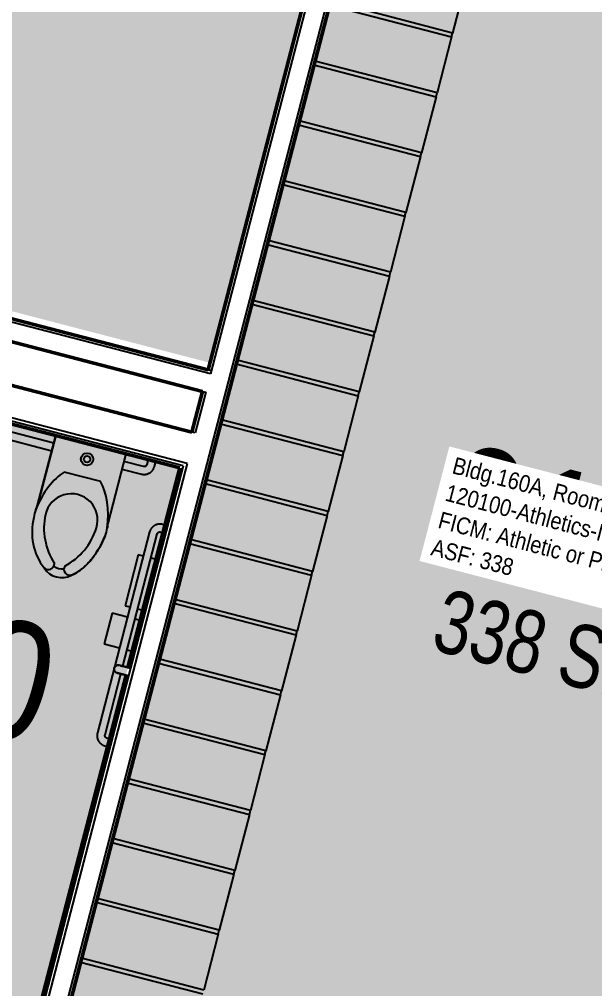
# Model space of a CAD drawing. Header units: inches. Extents: x 69197503 to 69201323, y 27704041 to 27705339.
# Drawn here: x 69200292.9 to 69200402.3, y 27704234.3 to 27704418.6 of the extents above; entities that cross this region are included whole.
import ezdxf
from ezdxf.enums import TextEntityAlignment as Align

# ---------------------------------------------------------------- set-up
doc = ezdxf.new("R2010")
doc.units = ezdxf.units.IN
doc.header["$LTSCALE"] = 100
doc.header["$MEASUREMENT"] = 0
doc.layers.get('0').update_dxf_attribs({"linetype": 'CONTINUOUS'})
for name, color, linetype in [('A-FLOR', 3, 'CONTINUOUS'), ('A-IDEN-RNUM', 7, 'CONTINUOUS'), ('A-IDEN-SNUM', 4, 'CONTINUOUS'), ('A-IDEN-VNUM', 4, 'CONTINUOUS'), ('A-MISC', 3, 'CONTINUOUS'), ('A-WALL', 5, 'CONTINUOUS'), ('AREA-TEXT', 3, 'CONTINUOUS'), ('P-SANR-FIXT', 2, 'CONTINUOUS'), ('Rooms-Category-Color', 7, 'CONTINUOUS'), ('Rooms-College-Color', 7, 'CONTINUOUS'), ('Rooms-Department-Color', 7, 'CONTINUOUS'), ('Rooms-Division-Color', 7, 'CONTINUOUS'), ('Rooms-Information', 7, 'CONTINUOUS')]:
    doc.layers.add(name, color=color, linetype=linetype)
doc.styles.add('AREA', font='arial.ttf', dxfattribs={"width": 0.75, "height": 12})
doc.styles.add('CP_ROOMSNUMBER', font='arial.ttf', dxfattribs={"height": 1})
doc.styles.add('CP_ROOMVNUMBER', font='arial.ttf', dxfattribs={"width": 0.85, "height": 0.075})

# ---------------------------------------------------------------- blocks, each defined once
blk = doc.blocks.new('DLR_GrabBar_WC_Back_GB-1 - DLR_GrabBar_36_-1057604-ar1all Departments')
at = {"color": 0, "linetype": 'ByBlock', "lineweight": -2}
for p, q in [((11.11, 3), (7.25, 3)), ((40.75, 3), (24.89, 3)), ((5.25, 1), (5.25, 0)), ((6.75, 0), (6.75, 1)), ((7.25, 1.5), (11.11, 1.5)), ((24.89, 1.5), (40.75, 1.5)), ((41.25, 1), (41.25, 0)), ((42.75, 0), (42.75, 1))]:
    blk.add_line(p, q, dxfattribs=at)
at = {"color": 0, "linetype": 'ByBlock', "lineweight": -2, "flags": 128}
for points in [[(7.25, 3), (7.17, 3), (7.09, 2.99), (7.01, 2.99), (6.93, 2.97), (6.85, 2.96), (6.77, 2.94), (6.7, 2.92), (6.62, 2.9), (6.55, 2.87), (6.47, 2.84), (6.4, 2.81), (6.33, 2.77), (6.26, 2.74), (6.19, 2.69), (6.12, 2.65), (6.06, 2.6), (5.99, 2.56), (5.93, 2.5), (5.87, 2.45), (5.82, 2.39), (5.76, 2.33), (5.71, 2.27), (5.66, 2.21), (5.61, 2.15), (5.57, 2.08), (5.53, 2.01), (5.49, 1.94), (5.45, 1.87), (5.42, 1.8), (5.39, 1.72), (5.36, 1.65), (5.33, 1.57), (5.31, 1.5), (5.29, 1.42), (5.28, 1.34), (5.27, 1.26), (5.26, 1.18), (5.25, 1.1), (5.25, 1.02), (5.25, 1)], [(42.75, 1), (42.75, 1.08), (42.74, 1.16), (42.74, 1.24), (42.72, 1.32), (42.71, 1.4), (42.69, 1.48), (42.67, 1.55), (42.65, 1.63), (42.62, 1.7), (42.59, 1.78), (42.56, 1.85), (42.52, 1.92), (42.49, 1.99), (42.44, 2.06), (42.4, 2.13), (42.35, 2.19), (42.31, 2.26), (42.25, 2.32), (42.2, 2.38), (42.14, 2.43), (42.08, 2.49), (42.02, 2.54), (41.96, 2.59), (41.9, 2.64), (41.83, 2.68), (41.76, 2.72), (41.69, 2.76), (41.62, 2.8), (41.55, 2.83), (41.47, 2.86), (41.4, 2.89), (41.32, 2.92), (41.25, 2.94), (41.17, 2.96), (41.09, 2.97), (41.01, 2.98), (40.93, 2.99), (40.85, 3), (40.77, 3), (40.75, 3)], [(6.75, 1), (6.75, 1.02), (6.75, 1.04), (6.75, 1.06), (6.76, 1.08), (6.76, 1.1), (6.76, 1.12), (6.77, 1.14), (6.78, 1.16), (6.78, 1.18), (6.79, 1.19), (6.8, 1.21), (6.81, 1.23), (6.82, 1.25), (6.83, 1.27), (6.84, 1.28), (6.85, 1.3), (6.86, 1.31), (6.87, 1.33), (6.89, 1.34), (6.9, 1.36), (6.92, 1.37), (6.93, 1.39), (6.95, 1.4), (6.96, 1.41), (6.98, 1.42), (7, 1.43), (7.01, 1.44), (7.03, 1.45), (7.05, 1.46), (7.07, 1.47), (7.09, 1.47), (7.11, 1.48), (7.13, 1.48), (7.15, 1.49), (7.17, 1.49), (7.18, 1.5), (7.2, 1.5), (7.22, 1.5), (7.24, 1.5), (7.25, 1.5)], [(40.75, 1.5), (40.77, 1.5), (40.79, 1.5), (40.81, 1.5), (40.83, 1.49), (40.85, 1.49), (40.87, 1.49), (40.89, 1.48), (40.91, 1.47), (40.93, 1.47), (40.94, 1.46), (40.96, 1.45), (40.98, 1.44), (41, 1.43), (41.02, 1.42), (41.03, 1.41), (41.05, 1.4), (41.06, 1.39), (41.08, 1.38), (41.09, 1.36), (41.11, 1.35), (41.12, 1.33), (41.14, 1.32), (41.15, 1.3), (41.16, 1.29), (41.17, 1.27), (41.18, 1.25), (41.19, 1.24), (41.2, 1.22), (41.21, 1.2), (41.22, 1.18), (41.22, 1.16), (41.23, 1.14), (41.23, 1.12), (41.24, 1.1), (41.24, 1.08), (41.25, 1.07), (41.25, 1.05), (41.25, 1.03), (41.25, 1.01), (41.25, 1)]]:
    blk.add_lwpolyline(points, dxfattribs=at)
blk = doc.blocks.new('DLR_GrabBar_WC_Side_GB-2 - DLR_GrabBar_60_-1061504-ar1all Departments')
at = {"color": 0, "linetype": 'ByBlock', "lineweight": -2}
for p, q in [((1, 54.75), (0.5, 54.75)), ((0.5, 53.25), (1, 53.25)), ((1.5, 52.75), (1.5, 40.75)), ((3, 13.25), (3, 52.75)), ((1.5, 39.25), (1.5, 13.25)), ((1, 12.75), (0.5, 12.75)), ((0.5, 11.25), (1, 11.25))]:
    blk.add_line(p, q, dxfattribs=at)
at = {"color": 0, "linetype": 'ByBlock', "lineweight": -2, "flags": 128}
for points in [[(3, 52.75), (3, 52.83), (2.99, 52.91), (2.99, 52.99), (2.97, 53.07), (2.96, 53.15), (2.94, 53.23), (2.92, 53.3), (2.9, 53.38), (2.87, 53.45), (2.84, 53.53), (2.81, 53.6), (2.77, 53.67), (2.74, 53.74), (2.69, 53.81), (2.65, 53.88), (2.6, 53.94), (2.56, 54.01), (2.5, 54.07), (2.45, 54.13), (2.39, 54.18), (2.33, 54.24), (2.27, 54.29), (2.21, 54.34), (2.15, 54.39), (2.08, 54.43), (2.01, 54.47), (1.94, 54.51), (1.87, 54.55), (1.8, 54.58), (1.72, 54.61), (1.65, 54.64), (1.57, 54.67), (1.5, 54.69), (1.42, 54.71), (1.34, 54.72), (1.26, 54.73), (1.18, 54.74), (1.1, 54.75), (1.02, 54.75), (1, 54.75)], [(1, 53.25), (1.02, 53.25), (1.04, 53.25), (1.06, 53.25), (1.08, 53.24), (1.1, 53.24), (1.12, 53.24), (1.14, 53.23), (1.16, 53.22), (1.18, 53.22), (1.19, 53.21), (1.21, 53.2), (1.23, 53.19), (1.25, 53.18), (1.27, 53.17), (1.28, 53.16), (1.3, 53.15), (1.31, 53.14), (1.33, 53.13), (1.34, 53.11), (1.36, 53.1), (1.37, 53.08), (1.39, 53.07), (1.4, 53.05), (1.41, 53.04), (1.42, 53.02), (1.43, 53), (1.44, 52.99), (1.45, 52.97), (1.46, 52.95), (1.47, 52.93), (1.47, 52.91), (1.48, 52.89), (1.48, 52.87), (1.49, 52.85), (1.49, 52.83), (1.5, 52.82), (1.5, 52.8), (1.5, 52.78), (1.5, 52.76), (1.5, 52.75)], [(1, 11.25), (1.08, 11.25), (1.16, 11.26), (1.24, 11.26), (1.32, 11.28), (1.4, 11.29), (1.48, 11.31), (1.55, 11.33), (1.63, 11.35), (1.7, 11.38), (1.78, 11.41), (1.85, 11.44), (1.92, 11.48), (1.99, 11.51), (2.06, 11.56), (2.13, 11.6), (2.19, 11.65), (2.26, 11.69), (2.32, 11.75), (2.38, 11.8), (2.43, 11.86), (2.49, 11.92), (2.54, 11.98), (2.59, 12.04), (2.64, 12.1), (2.68, 12.17), (2.72, 12.24), (2.76, 12.31), (2.8, 12.38), (2.83, 12.45), (2.86, 12.53), (2.89, 12.6), (2.92, 12.68), (2.94, 12.75), (2.96, 12.83), (2.97, 12.91), (2.98, 12.99), (2.99, 13.07), (3, 13.15), (3, 13.23), (3, 13.25)], [(1.5, 13.25), (1.5, 13.23), (1.5, 13.21), (1.5, 13.19), (1.49, 13.17), (1.49, 13.15), (1.49, 13.13), (1.48, 13.11), (1.47, 13.09), (1.47, 13.07), (1.46, 13.06), (1.45, 13.04), (1.44, 13.02), (1.43, 13), (1.42, 12.98), (1.41, 12.97), (1.4, 12.95), (1.39, 12.94), (1.38, 12.92), (1.36, 12.91), (1.35, 12.89), (1.33, 12.88), (1.32, 12.86), (1.3, 12.85), (1.29, 12.84), (1.27, 12.83), (1.25, 12.82), (1.24, 12.81), (1.22, 12.8), (1.2, 12.79), (1.18, 12.78), (1.16, 12.78), (1.14, 12.77), (1.12, 12.77), (1.1, 12.76), (1.08, 12.76), (1.07, 12.75), (1.05, 12.75), (1.03, 12.75), (1.01, 12.75), (1, 12.75)]]:
    blk.add_lwpolyline(points, dxfattribs=at)
blk = doc.blocks.new('DLR_GrabBar_WC_Vertical_GB-3 - DLR_GrabBar_WC_Vertical_GB-3-1048937-ar1all Departments')
at = {"color": 0, "linetype": 'ByBlock', "lineweight": -2}
for p, q in [((0, 39.25), (0, 40.75)), ((0, 40.75), (2.25, 40.75)), ((1, 40.75), (0, 40.75)), ((0, 40), (0, 40.75)), ((2.19, 40.75), (2.2, 40.75)), ((0, 39.25), (0, 40)), ((2.25, 39.25), (0, 39.25)), ((0, 39.25), (1, 39.25)), ((2.19, 39.25), (2.19, 39.25))]:
    blk.add_line(p, q, dxfattribs=at)
at = {"color": 0, "linetype": 'ByBlock', "lineweight": -2, "flags": 128}
for points in [[(2.25, 40.75), (2.25, 40.75), (2.25, 40.75), (2.24, 40.75), (2.23, 40.75), (2.23, 40.75), (2.21, 40.75), (2.2, 40.75), (2.19, 40.75), (2.17, 40.75), (2.15, 40.75), (2.13, 40.75), (2.11, 40.75), (2.08, 40.75), (2.06, 40.75), (2.03, 40.75), (2, 40.75), (1.97, 40.75), (1.94, 40.75), (1.91, 40.75), (1.87, 40.75), (1.83, 40.75), (1.8, 40.75), (1.76, 40.75), (1.72, 40.75), (1.68, 40.75), (1.63, 40.75), (1.59, 40.75), (1.54, 40.75), (1.5, 40.75), (1.45, 40.75), (1.41, 40.75), (1.36, 40.75), (1.31, 40.75), (1.26, 40.75), (1.21, 40.75), (1.16, 40.75), (1.11, 40.75), (1.06, 40.75), (1.01, 40.75), (1, 40.75)], [(2.25, 40.75), (2.28, 40.75), (2.31, 40.75), (2.34, 40.74), (2.37, 40.74), (2.4, 40.74), (2.43, 40.73), (2.46, 40.72), (2.49, 40.71), (2.51, 40.7), (2.54, 40.69), (2.57, 40.68), (2.6, 40.67), (2.62, 40.65), (2.65, 40.64), (2.67, 40.62), (2.7, 40.6), (2.72, 40.58), (2.74, 40.56), (2.77, 40.54), (2.79, 40.52), (2.81, 40.5), (2.83, 40.48), (2.85, 40.45), (2.86, 40.43), (2.88, 40.41), (2.9, 40.38), (2.91, 40.35), (2.93, 40.33), (2.94, 40.3), (2.95, 40.27), (2.96, 40.24), (2.97, 40.22), (2.98, 40.19), (2.98, 40.16), (2.99, 40.13), (2.99, 40.1), (3, 40.07), (3, 40.04), (3, 40.01), (3, 40)], [(1, 39.25), (1.05, 39.25), (1.1, 39.25), (1.15, 39.25), (1.2, 39.25), (1.25, 39.25), (1.3, 39.25), (1.35, 39.25), (1.39, 39.25), (1.44, 39.25), (1.49, 39.25), (1.53, 39.25), (1.58, 39.25), (1.62, 39.25), (1.66, 39.25), (1.71, 39.25), (1.75, 39.25), (1.79, 39.25), (1.82, 39.25), (1.86, 39.25), (1.9, 39.25), (1.93, 39.25), (1.96, 39.25), (1.99, 39.25), (2.02, 39.25), (2.05, 39.25), (2.08, 39.25), (2.1, 39.25), (2.13, 39.25), (2.15, 39.25), (2.17, 39.25), (2.18, 39.25), (2.2, 39.25), (2.21, 39.25), (2.22, 39.25), (2.23, 39.25), (2.24, 39.25), (2.24, 39.25), (2.25, 39.25), (2.25, 39.25), (2.25, 39.25)], [(2.03, 39.25), (2, 39.25), (1.97, 39.25), (1.94, 39.25), (1.91, 39.25), (1.87, 39.25), (1.83, 39.25), (1.8, 39.25), (1.76, 39.25), (1.72, 39.25), (1.68, 39.25), (1.63, 39.25)], [(3, 40), (3, 39.97), (3, 39.94), (2.99, 39.91), (2.99, 39.88), (2.99, 39.85), (2.98, 39.82), (2.97, 39.79), (2.96, 39.76), (2.95, 39.74), (2.94, 39.71), (2.93, 39.68), (2.92, 39.65), (2.9, 39.63), (2.89, 39.6), (2.87, 39.58), (2.85, 39.55), (2.83, 39.53), (2.81, 39.51), (2.79, 39.48), (2.77, 39.46), (2.75, 39.44), (2.73, 39.42), (2.7, 39.4), (2.68, 39.39), (2.66, 39.37), (2.63, 39.35), (2.6, 39.34), (2.58, 39.32), (2.55, 39.31), (2.52, 39.3), (2.49, 39.29), (2.47, 39.28), (2.44, 39.27), (2.41, 39.27), (2.38, 39.26), (2.35, 39.26), (2.32, 39.25), (2.29, 39.25), (2.26, 39.25), (2.25, 39.25)]]:
    blk.add_lwpolyline(points, dxfattribs=at)
at = {"color": 0, "linetype": 'ByBlock', "lineweight": -2}
blk.add_arc((2.25, 40), 0.75, 270, 90, dxfattribs=at)
blk = doc.blocks.new('DLR_Toilet_Tissue_Dispenser - DLR_Toilet_Tissue_Dispenser-V1-ar1all Departments')
at = {"color": 0, "linetype": 'ByBlock', "lineweight": -2}
for p, q in [((1.5, 36), (0.5, 36)), ((6, 36), (3, 36)), ((6, 30), (6, 36)), ((0.5, 30), (1.5, 30)), ((3, 30), (6, 30))]:
    blk.add_line(p, q, dxfattribs=at)
blk = doc.blocks.new('DLR_Sanitary_Napkin_Disposal - SND-1584676-ar1all Departments')
at = {"color": 0, "linetype": 'ByBlock', "lineweight": -2}
for p, q in [((1.5, 28), (0.5, 28)), ((4, 28), (3, 28)), ((4, 18), (4, 28)), ((0.5, 18), (1.5, 18)), ((3, 18), (4, 18))]:
    blk.add_line(p, q, dxfattribs=at)
blk = doc.blocks.new('DLR_WC_Flush-Valve_Wall-mounted - 3351_001 _1_28_-V2-ar1all Departments')
at = {"color": 0, "linetype": 'ByBlock', "lineweight": -2}
for p, q in [((1156.91, 1849.75), (1156.91, 1863.46)), ((1156.91, 1863.46), (1156.91, 1849.75)), ((1170.69, 1863.46), (1170.69, 1849.73)), ((1170.69, 1863.46), (1170.69, 1849.73)), ((1167.38, 1857.12), (1160.22, 1857.12))]:
    blk.add_line(p, q, dxfattribs=at)
for radius in [1.17, 0.625]:
    blk.add_circle((1163.8, 1860.58), radius, dxfattribs=at)
for centre, radius, start, end in [((1163.8, 1848.62), 5.02, 357.6421, 182.3579), ((1162.78, 1848.21), 6.04, 173.3645, 188.4619), ((1162.78, 1848.21), 6.04, 173.3645, 188.4619), ((1171, 1848.92), 12.23, 182.3579, 227.8503), ((1156.59, 1848.92), 12.23, 312.1497, 357.6421), ((1164.82, 1848.21), 6.04, 351.5381, 6.6355), ((1164.82, 1848.21), 6.04, 351.5381, 6.6355), ((1167.97, 1847.33), 11.17, 180.0432, 232.0266), ((1167.97, 1847.33), 11.17, 180.0432, 232.0266), ((1161.66, 1839.55), 1.17, 241.2322, 14.7321), ((1163.8, 1841.32), 2.22, 243.624, 296.376), ((1165.93, 1839.55), 1.17, 165.2679, 298.7678), ((1163.8, 1841.4), 3.95, 226.8254, 313.1746), ((1163.8, 1841.4), 3.95, 226.8254, 313.1746)]:
    blk.add_arc(centre, radius, start, end, dxfattribs=at)
for centre, major_axis, ratio, start_param, end_param in [((1163.78, 1845.62), (0, 13.21), 0.547995, 0.514934, 1.319108), ((1163.81, 1845.42), (0, 13.43), 0.540473, 4.975716, 5.769982), ((1163.81, 1850.78), (0, 13.2), 0.54827, 3.521761, 4.447421)]:
    blk.add_ellipse(centre, major_axis=major_axis, ratio=ratio, start_param=start_param, end_param=end_param, dxfattribs=at)
for points in [[(1156.77, 1848.91), (1156.79, 1849.05), (1156.83, 1849.33), (1156.88, 1849.61), (1156.91, 1849.75)], [(1170.69, 1849.73), (1170.71, 1849.6), (1170.76, 1849.32), (1170.8, 1849.05), (1170.82, 1848.91)]]:
    blk.add_open_spline(points, degree=3, dxfattribs=at)
blk.add_open_spline([(1170.79, 1847.32), (1170.74, 1846.93), (1170.6, 1846.15), (1170.38, 1845.22), (1170.18, 1844.49), (1170.01, 1843.96), (1169.83, 1843.44), (1169.61, 1842.86), (1169.33, 1842.23), (1168.99, 1841.54), (1168.63, 1840.92), (1168.24, 1840.33), (1167.83, 1839.79), (1167.26, 1839.15), (1166.81, 1838.75), (1166.5, 1838.52)], degree=3, knots=[0, 0, 0, 0, 0.1, 0.2, 0.25, 0.3, 0.35, 0.4, 0.475, 0.55, 0.625, 0.7, 0.775, 0.85, 1, 1, 1, 1], dxfattribs=at)
blk = doc.blocks.new('Mud Room Cubbies - Mud Room Cubbies-3938814-ar1all Departments')
at = {"color": 0, "linetype": 'ByBlock', "lineweight": -2}
for p, q in [((-87.75, 26.4375), (-76.75, 26.4375)), ((-76, 26.4375), (-76.75, 26.4375)), ((-76.75, 26.4375), (-76.75, 2.4375)), ((-76, 2.4375), (-76, 26.4375)), ((-76, 26.4375), (-65, 26.4375)), ((-64.25, 26.4375), (-65, 26.4375)), ((-65, 26.4375), (-65, 2.4375)), ((-64.25, 2.4375), (-64.25, 26.4375)), ((-64.25, 26.4375), (-53.25, 26.4375)), ((-52.5, 26.4375), (-53.25, 26.4375)), ((-53.25, 26.4375), (-53.25, 2.4375)), ((-52.5, 2.4375), (-52.5, 26.4375)), ((-52.5, 26.4375), (-41.5, 26.4375)), ((-40.75, 26.4375), (-41.5, 26.4375)), ((-41.5, 26.4375), (-41.5, 2.4375)), ((-40.75, 2.4375), (-40.75, 26.4375)), ((-40.75, 26.4375), (-29.75, 26.4375)), ((-29, 26.4375), (-29.75, 26.4375)), ((-29.75, 26.4375), (-29.75, 2.4375)), ((-29, 2.4375), (-29, 26.4375)), ((-29, 26.4375), (-18, 26.4375)), ((-17.25, 26.4375), (-18, 26.4375)), ((-18, 26.4375), (-18, 2.4375)), ((-17.25, 2.4375), (-17.25, 26.4375)), ((-17.25, 26.4375), (-6.25, 26.4375)), ((-5.5, 26.4375), (-6.25, 26.4375)), ((-6.25, 26.4375), (-6.25, 2.4375)), ((-5.5, 2.4375), (-5.5, 26.4375)), ((-5.5, 26.4375), (5.5, 26.4375)), ((6.25, 26.4375), (5.5, 26.4375)), ((5.5, 26.4375), (5.5, 2.4375)), ((6.25, 2.4375), (6.25, 26.4375)), ((6.25, 26.4375), (17.25, 26.4375)), ((18, 26.4375), (17.25, 26.4375)), ((17.25, 26.4375), (17.25, 2.4375)), ((18, 2.4375), (18, 26.4375)), ((18, 26.4375), (29, 26.4375)), ((29.75, 26.4375), (29, 26.4375)), ((29, 26.4375), (29, 2.4375)), ((29.75, 2.4375), (29.75, 26.4375)), ((29.75, 26.4375), (40.75, 26.4375)), ((41.5, 26.4375), (40.75, 26.4375)), ((40.75, 26.4375), (40.75, 2.4375)), ((41.5, 2.4375), (41.5, 26.4375)), ((41.5, 26.4375), (52.5, 26.4375)), ((53.25, 26.4375), (52.5, 26.4375)), ((52.5, 26.4375), (52.5, 2.4375)), ((53.25, 2.4375), (53.25, 26.4375)), ((53.25, 26.4375), (64.25, 26.4375)), ((65, 26.4375), (64.25, 26.4375)), ((64.25, 26.4375), (64.25, 2.4375)), ((65, 2.4375), (65, 26.4375)), ((65, 26.4375), (76, 26.4375)), ((76.75, 26.4375), (76, 26.4375)), ((76, 26.4375), (76, 2.4375)), ((76.75, 2.4375), (76.75, 26.4375)), ((76.75, 26.4375), (87.75, 26.4375)), ((88.5, 26.4375), (87.75, 26.4375)), ((87.75, 26.4375), (87.75, 2.4375)), ((88.5, 2.4375), (88.5, 26.4375)), ((88.5, 26.4375), (99.5, 26.4375)), ((100.25, 26.4375), (99.5, 26.4375)), ((99.5, 26.4375), (99.5, 2.4375)), ((100.25, 2.4375), (100.25, 26.4375)), ((100.25, 26.4375), (111.25, 26.4375)), ((111.25, 26.4375), (111.25, 2.4375)), ((112, 2.4375), (112, 26.4375)), ((-65, 2.4375), (-64.25, 2.4375)), ((-53.25, 2.4375), (-52.5, 2.4375)), ((-41.5, 2.4375), (-40.75, 2.4375)), ((-29.75, 2.4375), (-29, 2.4375)), ((-18, 2.4375), (-17.25, 2.4375)), ((-6.25, 2.4375), (-5.5, 2.4375)), ((5.5, 2.4375), (6.25, 2.4375)), ((17.25, 2.4375), (18, 2.4375)), ((29, 2.4375), (29.75, 2.4375)), ((40.75, 2.4375), (41.5, 2.4375)), ((52.5, 2.4375), (53.25, 2.4375)), ((64.25, 2.4375), (65, 2.4375)), ((76, 2.4375), (76.75, 2.4375)), ((87.75, 2.4375), (88.5, 2.4375)), ((99.5, 2.4375), (100.25, 2.4375)), ((111.25, 2.4375), (112, 2.4375))]:
    blk.add_line(p, q, dxfattribs=at)

msp = doc.modelspace()

# ---------------------------------------------------------------- hatches: boundary and pattern name
at = {"layer": 'Rooms-Category-Color', "true_color": 0xfbafa2}
for points in [[(69200316.88, 27704488.98), (69200340.98, 27704581.64), (69200446.59, 27704554.18), (69200431.52, 27704496.23), (69200507.49, 27704476.48), (69200488.31, 27704402.68), (69200465.08, 27704408.72), (69200463.84, 27704404.01), (69200487.08, 27704397.97), (69200432.89, 27704189.55), (69200300.54, 27704223.97), (69200364.89, 27704471.45), (69200390.18, 27704464.88), (69200391.4, 27704469.6)], [(69200105.2, 27704411.5), (69200329.13, 27704353.28), (69200360.17, 27704472.68), (69200136.24, 27704530.91)], [(69200170.62, 27704258.26), (69200236.18, 27704241.22), (69200242.61, 27704265.92), (69200262.21, 27704260.83), (69200255.78, 27704236.12), (69200295.46, 27704225.8), (69200323.42, 27704333.32), (69200264.02, 27704348.77), (69200256.22, 27704318.76), (69200250.53, 27704320.24), (69200258.33, 27704350.24), (69200198.57, 27704365.78)]]:
    msp.add_hatch(color=21, dxfattribs=at).paths.add_polyline_path(points)
at = {"layer": 'Rooms-College-Color', "true_color": 0xffff64}
for points in [[(69200316.88, 27704488.98), (69200340.98, 27704581.64), (69200446.59, 27704554.18), (69200431.52, 27704496.23), (69200507.49, 27704476.48), (69200488.31, 27704402.68), (69200465.08, 27704408.72), (69200463.84, 27704404.01), (69200487.08, 27704397.97), (69200432.89, 27704189.55), (69200300.54, 27704223.97), (69200364.89, 27704471.45), (69200390.18, 27704464.88), (69200391.4, 27704469.6)], [(69200105.2, 27704411.5), (69200329.13, 27704353.28), (69200360.17, 27704472.68), (69200136.24, 27704530.91)], [(69200170.62, 27704258.26), (69200236.18, 27704241.22), (69200242.61, 27704265.92), (69200262.21, 27704260.83), (69200255.78, 27704236.12), (69200295.46, 27704225.8), (69200323.42, 27704333.32), (69200264.02, 27704348.77), (69200256.22, 27704318.76), (69200250.53, 27704320.24), (69200258.33, 27704350.24), (69200198.57, 27704365.78)]]:
    msp.add_hatch(color=51, dxfattribs=at).paths.add_polyline_path(points)
at = {"layer": 'Rooms-Department-Color', "true_color": 0x604aed}
for points in [[(69200316.88, 27704488.98), (69200340.98, 27704581.64), (69200446.59, 27704554.18), (69200431.52, 27704496.23), (69200507.49, 27704476.48), (69200488.31, 27704402.68), (69200465.08, 27704408.72), (69200463.84, 27704404.01), (69200487.08, 27704397.97), (69200432.89, 27704189.55), (69200300.54, 27704223.97), (69200364.89, 27704471.45), (69200390.18, 27704464.88), (69200391.4, 27704469.6)], [(69200105.2, 27704411.5), (69200329.13, 27704353.28), (69200360.17, 27704472.68), (69200136.24, 27704530.91)], [(69200170.62, 27704258.26), (69200236.18, 27704241.22), (69200242.61, 27704265.92), (69200262.21, 27704260.83), (69200255.78, 27704236.12), (69200295.46, 27704225.8), (69200323.42, 27704333.32), (69200264.02, 27704348.77), (69200256.22, 27704318.76), (69200250.53, 27704320.24), (69200258.33, 27704350.24), (69200198.57, 27704365.78)]]:
    msp.add_hatch(color=173, dxfattribs=at).paths.add_polyline_path(points)
at = {"layer": 'Rooms-Division-Color', "true_color": 0x604aed}
for points in [[(69200316.88, 27704488.98), (69200340.98, 27704581.64), (69200446.59, 27704554.18), (69200431.52, 27704496.23), (69200507.49, 27704476.48), (69200488.31, 27704402.68), (69200465.08, 27704408.72), (69200463.84, 27704404.01), (69200487.08, 27704397.97), (69200432.89, 27704189.55), (69200300.54, 27704223.97), (69200364.89, 27704471.45), (69200390.18, 27704464.88), (69200391.4, 27704469.6)], [(69200105.2, 27704411.5), (69200329.13, 27704353.28), (69200360.17, 27704472.68), (69200136.24, 27704530.91)], [(69200170.62, 27704258.26), (69200236.18, 27704241.22), (69200242.61, 27704265.92), (69200262.21, 27704260.83), (69200255.78, 27704236.12), (69200295.46, 27704225.8), (69200323.42, 27704333.32), (69200264.02, 27704348.77), (69200256.22, 27704318.76), (69200250.53, 27704320.24), (69200258.33, 27704350.24), (69200198.57, 27704365.78)]]:
    msp.add_hatch(color=173, dxfattribs=at).paths.add_polyline_path(points)

# ---------------------------------------------------------------- linework, layer by layer
at = {"layer": 'A-WALL', "lineweight": 50}
for p, q in [((69200360.17, 27704472.68), (69200328.78, 27704351.95)), ((69200300.54, 27704223.97), (69200364.89, 27704471.45)), ((69200328.78, 27704351.95), (69200103.52, 27704410.52)), ((69200202.38, 27704380.42), (69200327.71, 27704347.83)), ((69200325.7, 27704340.09), (69200200.36, 27704372.68)), ((69200264.02, 27704348.77), (69200323.42, 27704333.32)), ((69200327.71, 27704347.83), (69200325.7, 27704340.09)), ((69200323.42, 27704333.32), (69200313.54, 27704295.33)), ((69200313.17, 27704293.88), (69200295.46, 27704225.8))]:
    msp.add_line(p, q, dxfattribs=at)
at = {"layer": 'A-WALL'}
for p, q in [((69200360.94, 27704473.13), (69200329.23, 27704351.18)), ((69200364.44, 27704472.22), (69200299.78, 27704223.52)), ((69200329.23, 27704351.18), (69200102.76, 27704410.07)), ((69200328.78, 27704351.95), (69200329.38, 27704351.79)), ((69200324.79, 27704334.13), (69200263.21, 27704350.14)), ((69200324.03, 27704333.68), (69200263.66, 27704349.37)), ((69200328.32, 27704347.68), (69200326.3, 27704339.93)), ((69200327.71, 27704347.83), (69200328.32, 27704347.68)), ((69200326.3, 27704339.93), (69200325.7, 27704340.09)), ((69200324.79, 27704334.13), (69200296.27, 27704224.43)), ((69200324.03, 27704333.68), (69200314.03, 27704295.21)), ((69200313.65, 27704293.76), (69200295.95, 27704225.68))]:
    msp.add_line(p, q, dxfattribs=at)

# ---------------------------------------------------------------- block references
at = {"layer": 'A-FLOR', "rotation": 255.4249489688049}
msp.add_blockref('Mud Room Cubbies - Mud Room Cubbies-3938814-ar1all Departments', (69200330.36, 27704348.34), dxfattribs=at)
at = {"layer": 'A-MISC', "rotation": 165.424948968805}
for name in ['DLR_GrabBar_WC_Back_GB-1 - DLR_GrabBar_36_-1057604-ar1all Departments', 'DLR_GrabBar_WC_Side_GB-2 - DLR_GrabBar_60_-1061504-ar1all Departments', 'DLR_Sanitary_Napkin_Disposal - SND-1584676-ar1all Departments', 'DLR_Toilet_Tissue_Dispenser - DLR_Toilet_Tissue_Dispenser-V1-ar1all Departments', 'DLR_GrabBar_WC_Vertical_GB-3 - DLR_GrabBar_WC_Vertical_GB-3-1048937-ar1all Departments']:
    msp.add_blockref(name, (69200323.9, 27704333.19), dxfattribs=at)
at = {"layer": 'P-SANR-FIXT', "rotation": 345.424948968805}
msp.add_blockref('DLR_WC_Flush-Valve_Wall-mounted - 3351_001 _1_28_-V2-ar1all Departments', (69198711.2, 27702827.1), dxfattribs=at)

# ---------------------------------------------------------------- texts
at = {"layer": 'A-IDEN-RNUM', "style": 'CP_ROOMSNUMBER'}
msp.add_text('0107-00', height=1, rotation=345.4249, dxfattribs=at).set_placement((69200385.06, 27704316.95))
at = {"layer": 'A-IDEN-SNUM', "style": 'CP_ROOMSNUMBER'}
msp.add_text('160A010700', height=1, rotation=345.4249, dxfattribs=at).set_placement((69200382.22, 27704318.87))
at = {"layer": 'A-IDEN-VNUM', "style": 'CP_ROOMVNUMBER', "width": 0.85}
for s, p in [('0107', (69200370.93, 27704316.7)), ('0108-A0', (69200198.18, 27704305.63))]:
    msp.add_text(s, height=22.5, rotation=345.4249, dxfattribs=at).set_placement(p)
at = {"layer": 'AREA-TEXT', "style": 'AREA', "width": 0.75}
msp.add_text('338 SF', height=12, rotation=345.42, dxfattribs=at).set_placement((69200391.95, 27704299.59), align=Align.MIDDLE_CENTER)

# ---------------------------------------------------------------- next in the draw order: texts
at = {"layer": 'Rooms-Information', "insert": (69200370.93, 27704316.7), "char_height": 3.21429, "width": 72, "attachment_point": 7, "rotation": 345.4249, "style": 'CP_ROOMVNUMBER', "bg_fill": 3, "box_fill_scale": 1.5, "bg_fill_color": 256, "bg_fill_true_color": 13158600, "bg_fill_transparency": 0}
msp.add_mtext('Bldg.160A, Room 107^M^J120100-Athletics-Intercollegiate^M^JFICM: Athletic or Physical Education Service^M^JASF: 338', dxfattribs=at)

doc.saveas('drawing.dxf')
